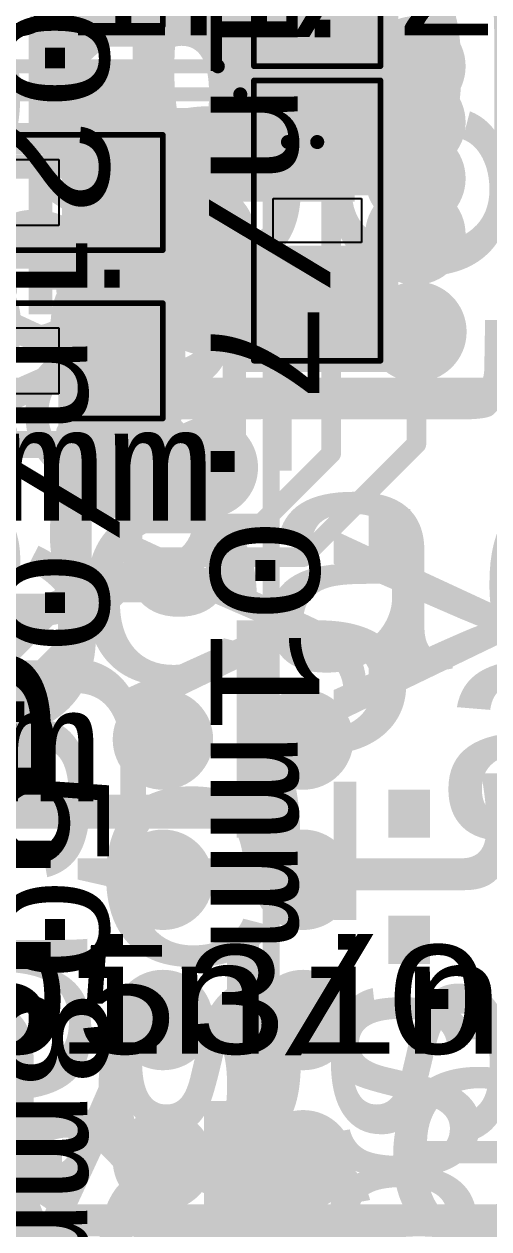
# Model space of a CAD drawing. Header units: inches. Extents: x -2.12 to 4.45, y -3.15 to 1.57.
# Drawn here: x 2.9033 to 3.069, y -0.9201 to -0.4906 of the extents above; entities that cross this region are included whole.
import ezdxf

# ---------------------------------------------------------------- set-up
doc = ezdxf.new("R2010")
doc.units = ezdxf.units.IN
doc.header["$MEASUREMENT"] = 0
for name, color, linetype in [('Bottom', 5, 'Continuous'), ('Bottom Solder', 6, 'Continuous'), ('Document', 56, 'Continuous'), ('Measures', 56, 'Continuous'), ('tDocu', 76, 'Continuous'), ('Top', 1, 'Continuous'), ('Top Glue Points', 56, 'Continuous'), ('Top Overlay', 2, 'Continuous'), ('Top Paste', 8, 'Continuous'), ('Top Solder', 216, 'Continuous'), ('Top Value', 56, 'Continuous'), ('tPlace', 56, 'Continuous'), ('Via Holes', 16, 'Continuous')]:
    doc.layers.add(name, color=color, linetype=linetype)
doc.styles.add('Arial', font='', dxfattribs={"height": 0.2})
doc.styles.add('Courier New', font='', dxfattribs={"height": 0.2})
doc.styles.get('Arial').set_extended_font_data('Arial')
doc.styles.get('Courier New').set_extended_font_data('Courier New')

# ---------------------------------------------------------------- blocks, each defined once
blk = doc.blocks.new('SOD323_NEX_L_3')
at = {"layer": 'Measures', "style": 'Courier New'}
for s, p in [('Alt 1 Padstyle: OX60Y90D30P', (-0.583, -0.408)), ('Alt 2 Padstyle: OX90Y60D30P', (-0.583, -0.483))]:
    blk.add_text(s, height=0.0775, dxfattribs=at).set_placement(p)
blk = doc.blocks.new('SOD323_NEX_L_9')
at = {"layer": 'Measures', "style": 'Courier New'}
for s, p in [('0.106in/2.692mm', (-0.159, 0.178)), ('0.018in/0.457mm', (-0.199, 0.078)), ('0.016in/0.406mm', (0.173, -0.012)), ('0.053in/1.346mm', (0.256, -0.012))]:
    blk.add_text(s, height=0.03875, dxfattribs=at).set_placement(p)
blk = doc.blocks.new('SOD323_NEX_L_10')
at = {"layer": 'Measures', "style": 'Courier New'}
for s, p in [('Default Padstyle: RX41p5Y16D0T', (-0.644, -0.333)), ('Alt 1 Padstyle: OX60Y90D30P', (-0.583, -0.408)), ('Alt 2 Padstyle: OX90Y60D30P', (-0.583, -0.483))]:
    blk.add_text(s, height=0.0775, dxfattribs=at).set_placement(p)
blk = doc.blocks.new('R0603_108')
at = {"layer": 'Top'}
for points in [[(-0.043, 0.0197), (-0.013, 0.0197), (-0.013, -0.0197), (-0.043, -0.0197)], [(0.013, 0.0197), (0.043, 0.0197), (0.043, -0.0197), (0.013, -0.0197)]]:
    blk.add_hatch(color=1, dxfattribs=at).paths.add_polyline_path(points)
at = {"layer": 'Top Paste'}
for points in [[(-0.043, 0.0197), (-0.013, 0.0197), (-0.013, -0.0197), (-0.043, -0.0197)], [(0.013, 0.0197), (0.043, 0.0197), (0.043, -0.0197), (0.013, -0.0197)]]:
    blk.add_hatch(color=8, dxfattribs=at).paths.add_polyline_path(points)
at = {"layer": 'Top Solder'}
for points in [[(-0.047, 0.0237), (-0.009, 0.0237), (-0.009, -0.0237), (-0.047, -0.0237)], [(0.009, 0.0237), (0.047, 0.0237), (0.047, -0.0237), (0.009, -0.0237)]]:
    blk.add_hatch(color=216, dxfattribs=at).paths.add_polyline_path(points)
at = {"layer": 'Top', "const_width": 0.002}
for points in [[(-0.04996, 0.02256), (-0.04996, -0.02256)], [(-0.04996, 0.02256), (0.04996, 0.02256)], [(0.04996, 0.02256), (0.04996, -0.02256)], [(-0.04996, -0.02256), (0.04996, -0.02256)]]:
    blk.add_lwpolyline(points, dxfattribs=at)
at = {"layer": 'Top', "const_width": 0.001}
for points in [[(-0.05046, 0.02256, 1), (-0.04946, 0.02256, 1)], [(-0.05046, 0.02256, 1), (-0.04946, 0.02256, 1)], [(0.04946, 0.02256, 1), (0.05046, 0.02256, 1)], [(0.04946, 0.02256, 1), (0.05046, 0.02256, 1)], [(-0.05046, -0.02256, 1), (-0.04946, -0.02256, 1)], [(-0.05046, -0.02256, 1), (-0.04946, -0.02256, 1)], [(0.04946, -0.02256, 1), (0.05046, -0.02256, 1)], [(0.04946, -0.02256, 1), (0.05046, -0.02256, 1)]]:
    blk.add_lwpolyline(points, format="xyb", close=True, dxfattribs=at)
at = {"layer": 'Top Glue Points'}
for p, q in [((-0.00787, -0.01575), (-0.00787, 0.01575)), ((-0.00787, 0.01575), (0.00787, 0.01575)), ((0.00787, 0.01575), (0.00787, -0.01575)), ((0.00787, -0.01575), (-0.00787, -0.01575))]:
    blk.add_line(p, q, dxfattribs=at)
at = {"layer": 'tPlace', "const_width": 0.00787}
for points in [[(-0.05, 0.025), (-0.05, -0.025)], [(-0.05, 0.025), (-0.02, 0.025)], [(0.02, 0.025), (0.05, 0.025)], [(0.05, 0.025), (0.05, -0.025)], [(-0.05, -0.025), (-0.02, -0.025)], [(0.02, -0.025), (0.05, -0.025)]]:
    blk.add_lwpolyline(points, dxfattribs=at)
at = {"layer": 'tPlace', "const_width": 0.00394}
for points in [[(-0.05197, 0.025, 1), (-0.04803, 0.025, 1)], [(-0.05197, 0.025, 1), (-0.04803, 0.025, 1)], [(-0.02197, 0.025, 1), (-0.01803, 0.025, 1)], [(0.01803, 0.025, 1), (0.02197, 0.025, 1)], [(0.04803, 0.025, 1), (0.05197, 0.025, 1)], [(0.04803, 0.025, 1), (0.05197, 0.025, 1)], [(-0.05197, -0.025, 1), (-0.04803, -0.025, 1)], [(-0.05197, -0.025, 1), (-0.04803, -0.025, 1)], [(-0.02197, -0.025, 1), (-0.01803, -0.025, 1)], [(0.01803, -0.025, 1), (0.02197, -0.025, 1)], [(0.04803, -0.025, 1), (0.05197, -0.025, 1)], [(0.04803, -0.025, 1), (0.05197, -0.025, 1)]]:
    blk.add_lwpolyline(points, format="xyb", close=True, dxfattribs=at)
blk = doc.blocks.new('R0603_109')
at = {"layer": 'Top'}
for points in [[(-0.043, 0.0197), (-0.013, 0.0197), (-0.013, -0.0197), (-0.043, -0.0197)], [(0.013, 0.0197), (0.043, 0.0197), (0.043, -0.0197), (0.013, -0.0197)]]:
    blk.add_hatch(color=1, dxfattribs=at).paths.add_polyline_path(points)
at = {"layer": 'Top Paste'}
for points in [[(-0.043, 0.0197), (-0.013, 0.0197), (-0.013, -0.0197), (-0.043, -0.0197)], [(0.013, 0.0197), (0.043, 0.0197), (0.043, -0.0197), (0.013, -0.0197)]]:
    blk.add_hatch(color=8, dxfattribs=at).paths.add_polyline_path(points)
at = {"layer": 'Top Solder'}
for points in [[(-0.047, 0.0237), (-0.009, 0.0237), (-0.009, -0.0237), (-0.047, -0.0237)], [(0.009, 0.0237), (0.047, 0.0237), (0.047, -0.0237), (0.009, -0.0237)]]:
    blk.add_hatch(color=216, dxfattribs=at).paths.add_polyline_path(points)
at = {"layer": 'Top', "const_width": 0.002}
for points in [[(-0.04996, -0.02256), (-0.04996, 0.02256)], [(0.04996, 0.02256), (-0.04996, 0.02256)], [(0.04996, -0.02256), (0.04996, 0.02256)], [(0.04996, -0.02256), (-0.04996, -0.02256)]]:
    blk.add_lwpolyline(points, dxfattribs=at)
at = {"layer": 'Top', "const_width": 0.001}
for points in [[(-0.05046, 0.02256, 1), (-0.04946, 0.02256, 1)], [(-0.05046, 0.02256, 1), (-0.04946, 0.02256, 1)], [(0.04946, 0.02256, 1), (0.05046, 0.02256, 1)], [(0.04946, 0.02256, 1), (0.05046, 0.02256, 1)], [(-0.05046, -0.02256, 1), (-0.04946, -0.02256, 1)], [(-0.05046, -0.02256, 1), (-0.04946, -0.02256, 1)], [(0.04946, -0.02256, 1), (0.05046, -0.02256, 1)], [(0.04946, -0.02256, 1), (0.05046, -0.02256, 1)]]:
    blk.add_lwpolyline(points, format="xyb", close=True, dxfattribs=at)
at = {"layer": 'Top Glue Points'}
for p, q in [((-0.00787, -0.01575), (-0.00787, 0.01575)), ((-0.00787, 0.01575), (0.00787, 0.01575)), ((0.00787, 0.01575), (0.00787, -0.01575)), ((0.00787, -0.01575), (-0.00787, -0.01575))]:
    blk.add_line(p, q, dxfattribs=at)
at = {"layer": 'tPlace', "const_width": 0.00787}
for points in [[(-0.05, -0.025), (-0.05, 0.025)], [(-0.02, 0.025), (-0.05, 0.025)], [(0.05, 0.025), (0.02, 0.025)], [(0.05, -0.025), (0.05, 0.025)], [(-0.02, -0.025), (-0.05, -0.025)], [(0.05, -0.025), (0.02, -0.025)]]:
    blk.add_lwpolyline(points, dxfattribs=at)
at = {"layer": 'tPlace', "const_width": 0.00394}
for points in [[(-0.05197, 0.025, 1), (-0.04803, 0.025, 1)], [(-0.05197, 0.025, 1), (-0.04803, 0.025, 1)], [(-0.02197, 0.025, 1), (-0.01803, 0.025, 1)], [(0.01803, 0.025, 1), (0.02197, 0.025, 1)], [(0.04803, 0.025, 1), (0.05197, 0.025, 1)], [(0.04803, 0.025, 1), (0.05197, 0.025, 1)], [(-0.05197, -0.025, 1), (-0.04803, -0.025, 1)], [(-0.05197, -0.025, 1), (-0.04803, -0.025, 1)], [(-0.02197, -0.025, 1), (-0.01803, -0.025, 1)], [(0.01803, -0.025, 1), (0.02197, -0.025, 1)], [(0.04803, -0.025, 1), (0.05197, -0.025, 1)], [(0.04803, -0.025, 1), (0.05197, -0.025, 1)]]:
    blk.add_lwpolyline(points, format="xyb", close=True, dxfattribs=at)
blk = doc.blocks.new('SMD3225_3_2X2_5X0_7_MTC_L_110')
at = {"layer": 'Measures', "style": 'Courier New'}
for s, p in [('Inner Pad Padstyle: RX47Y-4D0T', (-0.666, -0.315)), ('Outer Pad Padstyle: RX47Y59D0T', (-0.659, -0.415)), ('Alternate 1 Padstyle: OX60Y90D30P', (-0.712, -0.515))]:
    blk.add_text(s, height=0.0775, dxfattribs=at).set_placement(p)
blk = doc.blocks.new('RP2040TR7_RPI_L_111')
at = {"layer": 'Measures', "const_width": 0.006}
for points in [[(0.138, 0.317), (0.138, 0.332)], [(0.128, 0.312), (0.128, 0.322)], [(0.138, 0.317), (0.128, 0.322)], [(0.138, 0.317), (-0.138, 0.317)], [(0.128, 0.312), (0.138, 0.317)], [(0.138, 0.242), (0.138, 0.317)]]:
    blk.add_lwpolyline(points, dxfattribs=at)
at = {"layer": 'Measures', "const_width": 0.003}
for points in [[(0.1365, 0.332, 1), (0.1395, 0.332, 1)], [(0.1265, 0.322, 1), (0.1295, 0.322, 1)], [(0.1265, 0.322, 1), (0.1295, 0.322, 1)], [(0.1365, 0.317, 1), (0.1395, 0.317, 1)], [(0.1365, 0.317, 1), (0.1395, 0.317, 1)], [(0.1365, 0.317, 1), (0.1395, 0.317, 1)], [(0.1365, 0.317, 1), (0.1395, 0.317, 1)], [(0.1365, 0.317, 1), (0.1395, 0.317, 1)], [(0.1265, 0.312, 1), (0.1295, 0.312, 1)], [(0.1265, 0.312, 1), (0.1295, 0.312, 1)]]:
    blk.add_lwpolyline(points, format="xyb", close=True, dxfattribs=at)
at = {"layer": 'Measures', "style": 'Courier New'}
for s, p in [('0.276in/7.01mm', (-0.148, 0.337)), ('0.02in/0.508mm', (-0.02, 0.262))]:
    blk.add_text(s, height=0.03875, dxfattribs=at).set_placement(p)
blk = doc.blocks.new('W25Q16JVUXIQ_WIN_L_112')
at = {"layer": 'Measures', "style": 'Courier New'}
for s, height, p in [('0.118in/2.997mm', 0.03875, (-0.159, -0.184)), ('Default Padstyle: RX28Y10D0T', 0.0775, (-0.599, -0.41)), ('Heat Tab Padstyle: RX8Y63D0T', 0.0775, (-0.613, -0.47)), ('Alt 1 Padstyle: OX60Y90D30P', 0.0775, (-0.583, -0.59)), ('Alt 2 Padstyle: OX90Y60D30P', 0.0775, (-0.583, -0.65))]:
    blk.add_text(s, height=height, dxfattribs=at).set_placement(p)
blk = doc.blocks.new('C0603_120')
at = {"layer": 'Top'}
for points in [[(-0.043, 0.0197), (-0.013, 0.0197), (-0.013, -0.0197), (-0.043, -0.0197)], [(0.013, 0.0197), (0.043, 0.0197), (0.043, -0.0197), (0.013, -0.0197)]]:
    blk.add_hatch(color=1, dxfattribs=at).paths.add_polyline_path(points)
at = {"layer": 'Top Paste'}
for points in [[(-0.043, 0.0197), (-0.013, 0.0197), (-0.013, -0.0197), (-0.043, -0.0197)], [(0.013, 0.0197), (0.043, 0.0197), (0.043, -0.0197), (0.013, -0.0197)]]:
    blk.add_hatch(color=8, dxfattribs=at).paths.add_polyline_path(points)
at = {"layer": 'Top Solder'}
for points in [[(-0.047, 0.0237), (-0.009, 0.0237), (-0.009, -0.0237), (-0.047, -0.0237)], [(0.009, 0.0237), (0.047, 0.0237), (0.047, -0.0237), (0.009, -0.0237)]]:
    blk.add_hatch(color=216, dxfattribs=at).paths.add_polyline_path(points)
at = {"layer": 'Top', "const_width": 0.002}
for points in [[(-0.04496, -0.02056), (-0.04496, 0.02056)], [(-0.04496, 0.02056), (0.04496, 0.02056)], [(0.04496, -0.02056), (0.04496, 0.02056)], [(-0.04496, -0.02056), (0.04496, -0.02056)]]:
    blk.add_lwpolyline(points, dxfattribs=at)
at = {"layer": 'Top', "const_width": 0.001}
for points in [[(-0.04546, 0.02056, 1), (-0.04446, 0.02056, 1)], [(-0.04546, 0.02056, 1), (-0.04446, 0.02056, 1)], [(0.04446, 0.02056, 1), (0.04546, 0.02056, 1)], [(0.04446, 0.02056, 1), (0.04546, 0.02056, 1)], [(-0.04546, -0.02056, 1), (-0.04446, -0.02056, 1)], [(-0.04546, -0.02056, 1), (-0.04446, -0.02056, 1)], [(0.04446, -0.02056, 1), (0.04546, -0.02056, 1)], [(0.04446, -0.02056, 1), (0.04546, -0.02056, 1)]]:
    blk.add_lwpolyline(points, format="xyb", close=True, dxfattribs=at)
at = {"layer": 'Top Glue Points'}
for p, q in [((-0.00787, -0.01181), (-0.00787, 0.01181)), ((-0.00787, 0.01181), (0.00787, 0.01181)), ((0.00787, 0.01181), (0.00787, -0.01181)), ((0.00787, -0.01181), (-0.00787, -0.01181))]:
    blk.add_line(p, q, dxfattribs=at)
at = {"layer": 'tPlace', "const_width": 0.006}
for points in [[(-0.05, 0.015, -0.414214), (-0.04, 0.025)], [(0.04, 0.025, -0.414214), (0.05, 0.015)], [(0.05, -0.01, -0.414214), (0.035, -0.025)], [(-0.04, -0.025, -0.414214), (-0.05, -0.015)]]:
    blk.add_lwpolyline(points, format="xyb", dxfattribs=at)
for points in [[(-0.04, 0.025), (-0.01, 0.025)], [(0.01, 0.025), (0.04, 0.025)], [(-0.05, -0.015), (-0.05, 0.015)], [(0.05, -0.01), (0.05, 0.015)], [(-0.04, -0.025), (-0.01, -0.025)], [(0.01, -0.025), (0.035, -0.025)]]:
    blk.add_lwpolyline(points, dxfattribs=at)
at = {"layer": 'tPlace', "const_width": 0.003}
for points in [[(-0.0415, 0.025, 1), (-0.0385, 0.025, 1)], [(-0.0415, 0.025, 1), (-0.0385, 0.025, 1)], [(-0.0115, 0.025, 1), (-0.0085, 0.025, 1)], [(0.0085, 0.025, 1), (0.0115, 0.025, 1)], [(0.0385, 0.025, 1), (0.0415, 0.025, 1)], [(0.0385, 0.025, 1), (0.0415, 0.025, 1)], [(-0.0515, 0.015, 1), (-0.0485, 0.015, 1)], [(-0.0515, 0.015, 1), (-0.0485, 0.015, 1)], [(0.0485, 0.015, 1), (0.0515, 0.015, 1)], [(0.0485, 0.015, 1), (0.0515, 0.015, 1)], [(0.0485, -0.01, 1), (0.0515, -0.01, 1)], [(0.0485, -0.01, 1), (0.0515, -0.01, 1)], [(-0.0515, -0.015, 1), (-0.0485, -0.015, 1)], [(-0.0515, -0.015, 1), (-0.0485, -0.015, 1)], [(-0.0415, -0.025, 1), (-0.0385, -0.025, 1)], [(-0.0415, -0.025, 1), (-0.0385, -0.025, 1)], [(-0.0115, -0.025, 1), (-0.0085, -0.025, 1)], [(0.0085, -0.025, 1), (0.0115, -0.025, 1)], [(0.0335, -0.025, 1), (0.0365, -0.025, 1)], [(0.0335, -0.025, 1), (0.0365, -0.025, 1)]]:
    blk.add_lwpolyline(points, format="xyb", close=True, dxfattribs=at)
blk = doc.blocks.new('C0603_126')
at = {"layer": 'Top'}
for points in [[(-0.043, 0.0197), (-0.013, 0.0197), (-0.013, -0.0197), (-0.043, -0.0197)], [(0.013, 0.0197), (0.043, 0.0197), (0.043, -0.0197), (0.013, -0.0197)]]:
    blk.add_hatch(color=1, dxfattribs=at).paths.add_polyline_path(points)
at = {"layer": 'Top Paste'}
for points in [[(-0.043, 0.0197), (-0.013, 0.0197), (-0.013, -0.0197), (-0.043, -0.0197)], [(0.013, 0.0197), (0.043, 0.0197), (0.043, -0.0197), (0.013, -0.0197)]]:
    blk.add_hatch(color=8, dxfattribs=at).paths.add_polyline_path(points)
at = {"layer": 'Top Solder'}
for points in [[(-0.047, 0.0237), (-0.009, 0.0237), (-0.009, -0.0237), (-0.047, -0.0237)], [(0.009, 0.0237), (0.047, 0.0237), (0.047, -0.0237), (0.009, -0.0237)]]:
    blk.add_hatch(color=216, dxfattribs=at).paths.add_polyline_path(points)
at = {"layer": 'Top', "const_width": 0.002}
for points in [[(-0.04496, 0.02056), (-0.04496, -0.02056)], [(0.04496, 0.02056), (-0.04496, 0.02056)], [(0.04496, 0.02056), (0.04496, -0.02056)], [(0.04496, -0.02056), (-0.04496, -0.02056)]]:
    blk.add_lwpolyline(points, dxfattribs=at)
at = {"layer": 'Top', "const_width": 0.001}
for points in [[(-0.04546, 0.02056, 1), (-0.04446, 0.02056, 1)], [(-0.04546, 0.02056, 1), (-0.04446, 0.02056, 1)], [(0.04446, 0.02056, 1), (0.04546, 0.02056, 1)], [(0.04446, 0.02056, 1), (0.04546, 0.02056, 1)], [(-0.04546, -0.02056, 1), (-0.04446, -0.02056, 1)], [(-0.04546, -0.02056, 1), (-0.04446, -0.02056, 1)], [(0.04446, -0.02056, 1), (0.04546, -0.02056, 1)], [(0.04446, -0.02056, 1), (0.04546, -0.02056, 1)]]:
    blk.add_lwpolyline(points, format="xyb", close=True, dxfattribs=at)
at = {"layer": 'Top Glue Points'}
for p, q in [((-0.00787, -0.01181), (-0.00787, 0.01181)), ((-0.00787, 0.01181), (0.00787, 0.01181)), ((0.00787, 0.01181), (0.00787, -0.01181)), ((0.00787, -0.01181), (-0.00787, -0.01181))]:
    blk.add_line(p, q, dxfattribs=at)
at = {"layer": 'tPlace', "const_width": 0.006}
for points in [[(-0.05, 0.015, -0.414214), (-0.04, 0.025)], [(0.04, 0.025, -0.414214), (0.05, 0.015)], [(0.05, -0.01, -0.414214), (0.035, -0.025)], [(-0.04, -0.025, -0.414214), (-0.05, -0.015)]]:
    blk.add_lwpolyline(points, format="xyb", dxfattribs=at)
for points in [[(-0.01, 0.025), (-0.04, 0.025)], [(0.04, 0.025), (0.01, 0.025)], [(-0.05, 0.015), (-0.05, -0.015)], [(0.05, 0.015), (0.05, -0.01)], [(-0.01, -0.025), (-0.04, -0.025)], [(0.035, -0.025), (0.01, -0.025)]]:
    blk.add_lwpolyline(points, dxfattribs=at)
at = {"layer": 'tPlace', "const_width": 0.003}
for points in [[(-0.0415, 0.025, 1), (-0.0385, 0.025, 1)], [(-0.0415, 0.025, 1), (-0.0385, 0.025, 1)], [(-0.0115, 0.025, 1), (-0.0085, 0.025, 1)], [(0.0085, 0.025, 1), (0.0115, 0.025, 1)], [(0.0385, 0.025, 1), (0.0415, 0.025, 1)], [(0.0385, 0.025, 1), (0.0415, 0.025, 1)], [(-0.0515, 0.015, 1), (-0.0485, 0.015, 1)], [(-0.0515, 0.015, 1), (-0.0485, 0.015, 1)], [(0.0485, 0.015, 1), (0.0515, 0.015, 1)], [(0.0485, 0.015, 1), (0.0515, 0.015, 1)], [(0.0485, -0.01, 1), (0.0515, -0.01, 1)], [(0.0485, -0.01, 1), (0.0515, -0.01, 1)], [(-0.0515, -0.015, 1), (-0.0485, -0.015, 1)], [(-0.0515, -0.015, 1), (-0.0485, -0.015, 1)], [(-0.0415, -0.025, 1), (-0.0385, -0.025, 1)], [(-0.0415, -0.025, 1), (-0.0385, -0.025, 1)], [(-0.0115, -0.025, 1), (-0.0085, -0.025, 1)], [(0.0085, -0.025, 1), (0.0115, -0.025, 1)], [(0.0335, -0.025, 1), (0.0365, -0.025, 1)], [(0.0335, -0.025, 1), (0.0365, -0.025, 1)]]:
    blk.add_lwpolyline(points, format="xyb", close=True, dxfattribs=at)
blk = doc.blocks.new('C0603_127')
at = {"layer": 'Top'}
for points in [[(-0.043, 0.0197), (-0.013, 0.0197), (-0.013, -0.0197), (-0.043, -0.0197)], [(0.013, 0.0197), (0.043, 0.0197), (0.043, -0.0197), (0.013, -0.0197)]]:
    blk.add_hatch(color=1, dxfattribs=at).paths.add_polyline_path(points)
at = {"layer": 'Top Paste'}
for points in [[(-0.043, 0.0197), (-0.013, 0.0197), (-0.013, -0.0197), (-0.043, -0.0197)], [(0.013, 0.0197), (0.043, 0.0197), (0.043, -0.0197), (0.013, -0.0197)]]:
    blk.add_hatch(color=8, dxfattribs=at).paths.add_polyline_path(points)
at = {"layer": 'Top Solder'}
for points in [[(-0.047, 0.0237), (-0.009, 0.0237), (-0.009, -0.0237), (-0.047, -0.0237)], [(0.009, 0.0237), (0.047, 0.0237), (0.047, -0.0237), (0.009, -0.0237)]]:
    blk.add_hatch(color=216, dxfattribs=at).paths.add_polyline_path(points)
at = {"layer": 'Top', "const_width": 0.002}
for points in [[(-0.04496, 0.02056), (-0.04496, -0.02056)], [(0.04496, 0.02056), (-0.04496, 0.02056)], [(0.04496, 0.02056), (0.04496, -0.02056)], [(0.04496, -0.02056), (-0.04496, -0.02056)]]:
    blk.add_lwpolyline(points, dxfattribs=at)
at = {"layer": 'Top', "const_width": 0.001}
for points in [[(-0.04546, 0.02056, 1), (-0.04446, 0.02056, 1)], [(-0.04546, 0.02056, 1), (-0.04446, 0.02056, 1)], [(0.04446, 0.02056, 1), (0.04546, 0.02056, 1)], [(0.04446, 0.02056, 1), (0.04546, 0.02056, 1)], [(-0.04546, -0.02056, 1), (-0.04446, -0.02056, 1)], [(-0.04546, -0.02056, 1), (-0.04446, -0.02056, 1)], [(0.04446, -0.02056, 1), (0.04546, -0.02056, 1)], [(0.04446, -0.02056, 1), (0.04546, -0.02056, 1)]]:
    blk.add_lwpolyline(points, format="xyb", close=True, dxfattribs=at)
at = {"layer": 'Top Glue Points'}
for p, q in [((-0.00787, -0.01181), (-0.00787, 0.01181)), ((-0.00787, 0.01181), (0.00787, 0.01181)), ((0.00787, 0.01181), (0.00787, -0.01181)), ((0.00787, -0.01181), (-0.00787, -0.01181))]:
    blk.add_line(p, q, dxfattribs=at)
at = {"layer": 'tPlace', "const_width": 0.006}
for points in [[(-0.05, 0.015, -0.414214), (-0.04, 0.025)], [(0.04, 0.025, -0.414214), (0.05, 0.015)], [(0.05, -0.01, -0.414214), (0.035, -0.025)], [(-0.04, -0.025, -0.414214), (-0.05, -0.015)]]:
    blk.add_lwpolyline(points, format="xyb", dxfattribs=at)
for points in [[(-0.01, 0.025), (-0.04, 0.025)], [(0.04, 0.025), (0.01, 0.025)], [(-0.05, 0.015), (-0.05, -0.015)], [(0.05, 0.015), (0.05, -0.01)], [(-0.01, -0.025), (-0.04, -0.025)], [(0.035, -0.025), (0.01, -0.025)]]:
    blk.add_lwpolyline(points, dxfattribs=at)
at = {"layer": 'tPlace', "const_width": 0.003}
for points in [[(-0.0415, 0.025, 1), (-0.0385, 0.025, 1)], [(-0.0415, 0.025, 1), (-0.0385, 0.025, 1)], [(-0.0115, 0.025, 1), (-0.0085, 0.025, 1)], [(0.0085, 0.025, 1), (0.0115, 0.025, 1)], [(0.0385, 0.025, 1), (0.0415, 0.025, 1)], [(0.0385, 0.025, 1), (0.0415, 0.025, 1)], [(-0.0515, 0.015, 1), (-0.0485, 0.015, 1)], [(-0.0515, 0.015, 1), (-0.0485, 0.015, 1)], [(0.0485, 0.015, 1), (0.0515, 0.015, 1)], [(0.0485, 0.015, 1), (0.0515, 0.015, 1)], [(0.0485, -0.01, 1), (0.0515, -0.01, 1)], [(0.0485, -0.01, 1), (0.0515, -0.01, 1)], [(-0.0515, -0.015, 1), (-0.0485, -0.015, 1)], [(-0.0515, -0.015, 1), (-0.0485, -0.015, 1)], [(-0.0415, -0.025, 1), (-0.0385, -0.025, 1)], [(-0.0415, -0.025, 1), (-0.0385, -0.025, 1)], [(-0.0115, -0.025, 1), (-0.0085, -0.025, 1)], [(0.0085, -0.025, 1), (0.0115, -0.025, 1)], [(0.0335, -0.025, 1), (0.0365, -0.025, 1)], [(0.0335, -0.025, 1), (0.0365, -0.025, 1)]]:
    blk.add_lwpolyline(points, format="xyb", close=True, dxfattribs=at)

msp = doc.modelspace()

# ---------------------------------------------------------------- hatches: boundary and pattern name
at = {"layer": 'Bottom'}
h = msp.add_hatch(color=5, dxfattribs=at)
edge = h.paths.add_edge_path()
edge.add_arc((3.0428, -0.50561), 0.013905, 0, 360)
h = msp.add_hatch(color=5, dxfattribs=at)
edge = h.paths.add_edge_path()
edge.add_arc((3.0428, -0.52561), 0.013905, 0, 360)
h = msp.add_hatch(color=5, dxfattribs=at)
edge = h.paths.add_edge_path()
edge.add_arc((2.9678, -0.54061), 0.013905, 0, 360)
h = msp.add_hatch(color=5, dxfattribs=at)
edge = h.paths.add_edge_path()
edge.add_arc((3.0428, -0.54561), 0.013905, 0, 360)
h = msp.add_hatch(color=5, dxfattribs=at)
edge = h.paths.add_edge_path()
edge.add_arc((2.9678, -0.56561), 0.013905, 0, 360)
h = msp.add_hatch(color=5, dxfattribs=at)
edge = h.paths.add_edge_path()
edge.add_arc((3.0428, -0.56561), 0.013905, 0, 360)
h = msp.add_hatch(color=5, dxfattribs=at)
edge = h.paths.add_edge_path()
edge.add_arc((2.9678, -0.59061), 0.013905, 0, 360)
h = msp.add_hatch(color=5, dxfattribs=at)
edge = h.paths.add_edge_path()
edge.add_arc((3.04316, -0.60025), 0.013905, 0, 360)
h = msp.add_hatch(color=5, dxfattribs=at)
edge = h.paths.add_edge_path()
edge.add_arc((2.9498, -0.64861), 0.013905, 0, 360)
h = msp.add_hatch(color=5, dxfattribs=at)
edge = h.paths.add_edge_path()
edge.add_arc((2.9688, -0.64861), 0.013905, 0, 360)
h = msp.add_hatch(color=5, dxfattribs=at)
edge = h.paths.add_edge_path()
edge.add_arc((2.9298, -0.64961), 0.013905, 0, 360)
h = msp.add_hatch(color=5, dxfattribs=at)
edge = h.paths.add_edge_path()
edge.add_arc((2.9528, -0.74561), 0.013905, 0, 360)
h = msp.add_hatch(color=5, dxfattribs=at)
edge = h.paths.add_edge_path()
edge.add_arc((3.0028, -0.74561), 0.013905, 0, 360)
h = msp.add_hatch(color=5, dxfattribs=at)
edge = h.paths.add_edge_path()
edge.add_arc((2.9528, -0.79561), 0.013905, 0, 360)
h = msp.add_hatch(color=5, dxfattribs=at)
edge = h.paths.add_edge_path()
edge.add_arc((3.0028, -0.79561), 0.013905, 0, 360)
h = msp.add_hatch(color=5, dxfattribs=at)
edge = h.paths.add_edge_path()
edge.add_arc((2.9528, -0.84561), 0.013905, 0, 360)
h = msp.add_hatch(color=5, dxfattribs=at)
edge = h.paths.add_edge_path()
edge.add_arc((3.0028, -0.84561), 0.013905, 0, 360)
h = msp.add_hatch(color=5, dxfattribs=at)
edge = h.paths.add_edge_path()
edge.add_arc((2.9528, -0.89561), 0.013905, 0, 360)
h = msp.add_hatch(color=5, dxfattribs=at)
edge = h.paths.add_edge_path()
edge.add_arc((3.0028, -0.89561), 0.013905, 0, 360)
at = {"layer": 'Bottom Solder'}
h = msp.add_hatch(color=6, dxfattribs=at)
edge = h.paths.add_edge_path()
edge.add_arc((2.9678, -0.47561), 0.017905, 0, 360)
h = msp.add_hatch(color=6, dxfattribs=at)
edge = h.paths.add_edge_path()
edge.add_arc((3.0428, -0.50561), 0.017905, 0, 360)
h = msp.add_hatch(color=6, dxfattribs=at)
edge = h.paths.add_edge_path()
edge.add_arc((3.0428, -0.52561), 0.017905, 0, 360)
h = msp.add_hatch(color=6, dxfattribs=at)
edge = h.paths.add_edge_path()
edge.add_arc((2.9678, -0.54061), 0.017905, 0, 360)
h = msp.add_hatch(color=6, dxfattribs=at)
edge = h.paths.add_edge_path()
edge.add_arc((3.0428, -0.54561), 0.017905, 0, 360)
h = msp.add_hatch(color=6, dxfattribs=at)
edge = h.paths.add_edge_path()
edge.add_arc((2.9678, -0.56561), 0.017905, 0, 360)
h = msp.add_hatch(color=6, dxfattribs=at)
edge = h.paths.add_edge_path()
edge.add_arc((3.0428, -0.56561), 0.017905, 0, 360)
h = msp.add_hatch(color=6, dxfattribs=at)
edge = h.paths.add_edge_path()
edge.add_arc((2.9678, -0.59061), 0.017905, 0, 360)
h = msp.add_hatch(color=6, dxfattribs=at)
edge = h.paths.add_edge_path()
edge.add_arc((3.04316, -0.60025), 0.017905, 0, 360)
h = msp.add_hatch(color=6, dxfattribs=at)
edge = h.paths.add_edge_path()
edge.add_arc((2.9498, -0.64861), 0.017905, 0, 360)
h = msp.add_hatch(color=6, dxfattribs=at)
edge = h.paths.add_edge_path()
edge.add_arc((2.9688, -0.64861), 0.017905, 0, 360)
h = msp.add_hatch(color=6, dxfattribs=at)
edge = h.paths.add_edge_path()
edge.add_arc((2.9298, -0.64961), 0.017905, 0, 360)
h = msp.add_hatch(color=6, dxfattribs=at)
edge = h.paths.add_edge_path()
edge.add_arc((2.9528, -0.74561), 0.017905, 0, 360)
h = msp.add_hatch(color=6, dxfattribs=at)
edge = h.paths.add_edge_path()
edge.add_arc((3.0028, -0.74561), 0.017905, 0, 360)
h = msp.add_hatch(color=6, dxfattribs=at)
edge = h.paths.add_edge_path()
edge.add_arc((2.9528, -0.79561), 0.017905, 0, 360)
h = msp.add_hatch(color=6, dxfattribs=at)
edge = h.paths.add_edge_path()
edge.add_arc((3.0028, -0.79561), 0.017905, 0, 360)
h = msp.add_hatch(color=6, dxfattribs=at)
edge = h.paths.add_edge_path()
edge.add_arc((2.9528, -0.84561), 0.017905, 0, 360)
h = msp.add_hatch(color=6, dxfattribs=at)
edge = h.paths.add_edge_path()
edge.add_arc((3.0028, -0.84561), 0.017905, 0, 360)
h = msp.add_hatch(color=6, dxfattribs=at)
edge = h.paths.add_edge_path()
edge.add_arc((2.9528, -0.89561), 0.017905, 0, 360)
h = msp.add_hatch(color=6, dxfattribs=at)
edge = h.paths.add_edge_path()
edge.add_arc((3.0028, -0.89561), 0.017905, 0, 360)
at = {"layer": 'Top'}
h = msp.add_hatch(color=1, dxfattribs=at)
edge = h.paths.add_edge_path()
edge.add_arc((3.0428, -0.50561), 0.013905, 0, 360)
h = msp.add_hatch(color=1, dxfattribs=at)
edge = h.paths.add_edge_path()
edge.add_arc((3.0428, -0.52561), 0.013905, 0, 360)
h = msp.add_hatch(color=1, dxfattribs=at)
edge = h.paths.add_edge_path()
edge.add_arc((2.9678, -0.54061), 0.013905, 0, 360)
h = msp.add_hatch(color=1, dxfattribs=at)
edge = h.paths.add_edge_path()
edge.add_arc((3.0428, -0.54561), 0.013905, 0, 360)
h = msp.add_hatch(color=1, dxfattribs=at)
edge = h.paths.add_edge_path()
edge.add_arc((2.9678, -0.56561), 0.013905, 0, 360)
h = msp.add_hatch(color=1, dxfattribs=at)
edge = h.paths.add_edge_path()
edge.add_arc((3.0428, -0.56561), 0.013905, 0, 360)
h = msp.add_hatch(color=1, dxfattribs=at)
edge = h.paths.add_edge_path()
edge.add_arc((2.9678, -0.59061), 0.013905, 0, 360)
h = msp.add_hatch(color=1, dxfattribs=at)
edge = h.paths.add_edge_path()
edge.add_arc((3.04316, -0.60025), 0.013905, 0, 360)
h = msp.add_hatch(color=1, dxfattribs=at)
edge = h.paths.add_edge_path()
edge.add_arc((2.9498, -0.64861), 0.013905, 0, 360)
h = msp.add_hatch(color=1, dxfattribs=at)
edge = h.paths.add_edge_path()
edge.add_arc((2.9688, -0.64861), 0.013905, 0, 360)
h = msp.add_hatch(color=1, dxfattribs=at)
edge = h.paths.add_edge_path()
edge.add_arc((2.9298, -0.64961), 0.013905, 0, 360)
h = msp.add_hatch(color=1, dxfattribs=at)
edge = h.paths.add_edge_path()
edge.add_arc((2.9528, -0.74561), 0.013905, 0, 360)
h = msp.add_hatch(color=1, dxfattribs=at)
edge = h.paths.add_edge_path()
edge.add_arc((3.0028, -0.74561), 0.013905, 0, 360)
h = msp.add_hatch(color=1, dxfattribs=at)
edge = h.paths.add_edge_path()
edge.add_arc((2.9528, -0.79561), 0.013905, 0, 360)
h = msp.add_hatch(color=1, dxfattribs=at)
edge = h.paths.add_edge_path()
edge.add_arc((3.0028, -0.79561), 0.013905, 0, 360)
h = msp.add_hatch(color=1, dxfattribs=at)
edge = h.paths.add_edge_path()
edge.add_arc((2.9528, -0.84561), 0.013905, 0, 360)
h = msp.add_hatch(color=1, dxfattribs=at)
edge = h.paths.add_edge_path()
edge.add_arc((3.0028, -0.84561), 0.013905, 0, 360)
h = msp.add_hatch(color=1, dxfattribs=at)
edge = h.paths.add_edge_path()
edge.add_arc((2.9528, -0.89561), 0.013905, 0, 360)
h = msp.add_hatch(color=1, dxfattribs=at)
edge = h.paths.add_edge_path()
edge.add_arc((3.0028, -0.89561), 0.013905, 0, 360)
at = {"layer": 'Top Solder'}
h = msp.add_hatch(color=216, dxfattribs=at)
edge = h.paths.add_edge_path()
edge.add_arc((2.9678, -0.47561), 0.017905, 0, 360)
h = msp.add_hatch(color=216, dxfattribs=at)
edge = h.paths.add_edge_path()
edge.add_arc((3.0428, -0.50561), 0.017905, 0, 360)
h = msp.add_hatch(color=216, dxfattribs=at)
edge = h.paths.add_edge_path()
edge.add_arc((3.0428, -0.52561), 0.017905, 0, 360)
h = msp.add_hatch(color=216, dxfattribs=at)
edge = h.paths.add_edge_path()
edge.add_arc((2.9678, -0.54061), 0.017905, 0, 360)
h = msp.add_hatch(color=216, dxfattribs=at)
edge = h.paths.add_edge_path()
edge.add_arc((3.0428, -0.54561), 0.017905, 0, 360)
h = msp.add_hatch(color=216, dxfattribs=at)
edge = h.paths.add_edge_path()
edge.add_arc((2.9678, -0.56561), 0.017905, 0, 360)
h = msp.add_hatch(color=216, dxfattribs=at)
edge = h.paths.add_edge_path()
edge.add_arc((3.0428, -0.56561), 0.017905, 0, 360)
h = msp.add_hatch(color=216, dxfattribs=at)
edge = h.paths.add_edge_path()
edge.add_arc((2.9678, -0.59061), 0.017905, 0, 360)
h = msp.add_hatch(color=216, dxfattribs=at)
edge = h.paths.add_edge_path()
edge.add_arc((3.04316, -0.60025), 0.017905, 0, 360)
h = msp.add_hatch(color=216, dxfattribs=at)
edge = h.paths.add_edge_path()
edge.add_arc((2.9498, -0.64861), 0.017905, 0, 360)
h = msp.add_hatch(color=216, dxfattribs=at)
edge = h.paths.add_edge_path()
edge.add_arc((2.9688, -0.64861), 0.017905, 0, 360)
h = msp.add_hatch(color=216, dxfattribs=at)
edge = h.paths.add_edge_path()
edge.add_arc((2.9298, -0.64961), 0.017905, 0, 360)
h = msp.add_hatch(color=216, dxfattribs=at)
edge = h.paths.add_edge_path()
edge.add_arc((2.9528, -0.74561), 0.017905, 0, 360)
h = msp.add_hatch(color=216, dxfattribs=at)
edge = h.paths.add_edge_path()
edge.add_arc((3.0028, -0.74561), 0.017905, 0, 360)
h = msp.add_hatch(color=216, dxfattribs=at)
edge = h.paths.add_edge_path()
edge.add_arc((2.9528, -0.79561), 0.017905, 0, 360)
h = msp.add_hatch(color=216, dxfattribs=at)
edge = h.paths.add_edge_path()
edge.add_arc((3.0028, -0.79561), 0.017905, 0, 360)
h = msp.add_hatch(color=216, dxfattribs=at)
edge = h.paths.add_edge_path()
edge.add_arc((2.9528, -0.84561), 0.017905, 0, 360)
h = msp.add_hatch(color=216, dxfattribs=at)
edge = h.paths.add_edge_path()
edge.add_arc((3.0028, -0.84561), 0.017905, 0, 360)
h = msp.add_hatch(color=216, dxfattribs=at)
edge = h.paths.add_edge_path()
edge.add_arc((2.9528, -0.89561), 0.017905, 0, 360)
h = msp.add_hatch(color=216, dxfattribs=at)
edge = h.paths.add_edge_path()
edge.add_arc((3.0028, -0.89561), 0.017905, 0, 360)
at = {"layer": 'Via Holes'}
h = msp.add_hatch(color=7, dxfattribs=at)
edge = h.paths.add_edge_path()
edge.add_arc((3.0428, -0.50561), 0.005905, 0, 360)
h = msp.add_hatch(color=7, dxfattribs=at)
edge = h.paths.add_edge_path()
edge.add_arc((3.0428, -0.52561), 0.005905, 0, 360)
h = msp.add_hatch(color=7, dxfattribs=at)
edge = h.paths.add_edge_path()
edge.add_arc((2.9678, -0.54061), 0.005905, 0, 360)
h = msp.add_hatch(color=7, dxfattribs=at)
edge = h.paths.add_edge_path()
edge.add_arc((3.0428, -0.54561), 0.005905, 0, 360)
h = msp.add_hatch(color=7, dxfattribs=at)
edge = h.paths.add_edge_path()
edge.add_arc((2.9678, -0.56561), 0.005905, 0, 360)
h = msp.add_hatch(color=7, dxfattribs=at)
edge = h.paths.add_edge_path()
edge.add_arc((3.0428, -0.56561), 0.005905, 0, 360)
h = msp.add_hatch(color=7, dxfattribs=at)
edge = h.paths.add_edge_path()
edge.add_arc((2.9678, -0.59061), 0.005905, 0, 360)
h = msp.add_hatch(color=7, dxfattribs=at)
edge = h.paths.add_edge_path()
edge.add_arc((3.04316, -0.60025), 0.005905, 0, 360)
h = msp.add_hatch(color=7, dxfattribs=at)
edge = h.paths.add_edge_path()
edge.add_arc((2.9298, -0.64961), 0.005905, 0, 360)
h = msp.add_hatch(color=7, dxfattribs=at)
edge = h.paths.add_edge_path()
edge.add_arc((2.9498, -0.64861), 0.005905, 0, 360)
h = msp.add_hatch(color=7, dxfattribs=at)
edge = h.paths.add_edge_path()
edge.add_arc((2.9688, -0.64861), 0.005905, 0, 360)
h = msp.add_hatch(color=7, dxfattribs=at)
edge = h.paths.add_edge_path()
edge.add_arc((2.9528, -0.74561), 0.005905, 0, 360)
h = msp.add_hatch(color=7, dxfattribs=at)
edge = h.paths.add_edge_path()
edge.add_arc((3.0028, -0.74561), 0.005905, 0, 360)
h = msp.add_hatch(color=7, dxfattribs=at)
edge = h.paths.add_edge_path()
edge.add_arc((2.9528, -0.79561), 0.005905, 0, 360)
h = msp.add_hatch(color=7, dxfattribs=at)
edge = h.paths.add_edge_path()
edge.add_arc((3.0028, -0.79561), 0.005905, 0, 360)
h = msp.add_hatch(color=7, dxfattribs=at)
edge = h.paths.add_edge_path()
edge.add_arc((2.9528, -0.84561), 0.005905, 0, 360)
h = msp.add_hatch(color=7, dxfattribs=at)
edge = h.paths.add_edge_path()
edge.add_arc((3.0028, -0.84561), 0.005905, 0, 360)
h = msp.add_hatch(color=7, dxfattribs=at)
edge = h.paths.add_edge_path()
edge.add_arc((2.9528, -0.89561), 0.005905, 0, 360)
h = msp.add_hatch(color=7, dxfattribs=at)
edge = h.paths.add_edge_path()
edge.add_arc((3.0028, -0.89561), 0.005905, 0, 360)

# ---------------------------------------------------------------- linework, layer by layer
at = {"layer": 'Bottom', "const_width": 0.007}
for points in [[(3.0128, -0.49561), (3.05866, -0.44975)], [(3.0128, -0.64361), (3.0128, -0.49561)], [(3.04316, -0.64025), (3.04316, -0.60025)], [(3.0028, -0.68061), (3.04316, -0.64025)], [(2.9878, -0.66861), (3.0128, -0.64361)], [(2.8378, -0.77561), (2.9448, -0.66861)], [(2.9448, -0.66861), (2.9878, -0.66861)], [(2.84277, -0.78761), (2.94977, -0.68061)], [(2.94977, -0.68061), (3.0028, -0.68061)]]:
    msp.add_lwpolyline(points, dxfattribs=at)
at = {"layer": 'Bottom', "const_width": 0.0035}
for points in [[(3.01105, -0.49561, 1), (3.01455, -0.49561, 1)], [(3.01105, -0.49561, 1), (3.01455, -0.49561, 1)], [(3.04141, -0.60025, 1), (3.04491, -0.60025, 1)], [(3.04141, -0.64025, 1), (3.04491, -0.64025, 1)], [(3.04141, -0.64025, 1), (3.04491, -0.64025, 1)], [(3.01105, -0.64361, 1), (3.01455, -0.64361, 1)], [(3.01105, -0.64361, 1), (3.01455, -0.64361, 1)], [(2.94305, -0.66861, 1), (2.94655, -0.66861, 1)], [(2.94305, -0.66861, 1), (2.94655, -0.66861, 1)], [(2.98605, -0.66861, 1), (2.98955, -0.66861, 1)], [(2.98605, -0.66861, 1), (2.98955, -0.66861, 1)], [(2.94802, -0.68061, 1), (2.95152, -0.68061, 1)], [(2.94802, -0.68061, 1), (2.95152, -0.68061, 1)], [(3.00105, -0.68061, 1), (3.00455, -0.68061, 1)], [(3.00105, -0.68061, 1), (3.00455, -0.68061, 1)]]:
    msp.add_lwpolyline(points, format="xyb", close=True, dxfattribs=at)
at = {"layer": 'Document', "const_width": 0.006}
msp.add_lwpolyline([(2.99138, -1.29876), (2.99138, 0.11856)], dxfattribs=at)
at = {"layer": 'tDocu', "const_width": 0.006}
msp.add_lwpolyline([(-0.8472, -0.61963), (3.08981, -0.61963)], dxfattribs=at)
at = {"layer": 'Top'}
for points, const_width in [([(2.97237, -0.50561), (2.99437, -0.48361)], 0.005), ([(2.85194, -0.50561), (2.97237, -0.50561)], 0.005), ([(2.8478, -0.51561), (2.98037, -0.51561)], 0.005), ([(2.98037, -0.51561), (2.99737, -0.53261)], 0.005), ([(2.99737, -0.53261), (3.0078, -0.53261)], 0.005), ([(2.9358, -0.61061), (2.9358, -0.55061)], 0.007), ([(3.0078, -0.58861), (3.03152, -0.58861)], 0.013), ([(3.03152, -0.58861), (3.04316, -0.60025)], 0.013)]:
    msp.add_lwpolyline(points, dxfattribs=dict(at, const_width=const_width))
for points, const_width in [([(2.97112, -0.50561, 1), (2.97362, -0.50561, 1)], 0.0025), ([(2.97112, -0.50561, 1), (2.97362, -0.50561, 1)], 0.0025), ([(2.97912, -0.51561, 1), (2.98162, -0.51561, 1)], 0.0025), ([(2.97912, -0.51561, 1), (2.98162, -0.51561, 1)], 0.0025), ([(2.99612, -0.53261, 1), (2.99862, -0.53261, 1)], 0.0025), ([(2.99612, -0.53261, 1), (2.99862, -0.53261, 1)], 0.0025), ([(3.00655, -0.53261, 1), (3.00905, -0.53261, 1)], 0.0025), ([(2.93405, -0.55061, 1), (2.93755, -0.55061, 1)], 0.0035), ([(3.00455, -0.58861, 1), (3.01105, -0.58861, 1)], 0.0065), ([(3.02827, -0.58861, 1), (3.03477, -0.58861, 1)], 0.0065), ([(3.02827, -0.58861, 1), (3.03477, -0.58861, 1)], 0.0065), ([(3.03991, -0.60025, 1), (3.04641, -0.60025, 1)], 0.0065), ([(2.93405, -0.61061, 1), (2.93755, -0.61061, 1)], 0.0035)]:
    msp.add_lwpolyline(points, format="xyb", close=True, dxfattribs=dict(at, const_width=const_width))

# ---------------------------------------------------------------- block references
for name, p, rotation in [('SOD323_NEX_L_3', (2.4928, -0.67061), 90), ('SOD323_NEX_L_10', (2.5928, -1.01561), 90), ('RP2040TR7_RPI_L_111', (2.6328, -0.42561), 270), ('R0603_108', (3.0078, -0.45561), 90), ('R0603_109', (3.0078, -0.56061), 270), ('C0603_127', (2.9078, -0.55061), 180), ('C0603_126', (2.9078, -0.61061), 180)]:
    msp.add_blockref(name, p, dxfattribs=dict(rotation=rotation))
for name, p in [('W25Q16JVUXIQ_WIN_L_112', (2.8828, -0.31061)), ('SMD3225_3_2X2_5X0_7_MTC_L_110', (2.2628, -0.41061)), ('C0603_120', (2.9078, -0.47061)), ('SOD323_NEX_L_9', (2.5478, -0.84561))]:
    msp.add_blockref(name, p)

# ---------------------------------------------------------------- texts
at = {"layer": 'Top Overlay', "style": 'Arial'}
msp.add_text('C13', height=0.0775, rotation=90, dxfattribs=at).set_placement((2.9278, -0.75061))
at = {"layer": 'Top Value', "style": 'Arial'}
for s, p in [('2u2F', (2.780012, -0.525279)), ('100nF', (2.8828, -0.54561)), ('2u2F', (2.780012, -0.585279)), ('1N4148WS', (2.4798, -0.97061))]:
    msp.add_text(s, height=0.0775, dxfattribs=at).set_placement(p)
msp.add_text('27R', height=0.0775, rotation=90, dxfattribs=at).set_placement((2.982469, -0.659821))
at = {"layer": 'tPlace', "style": 'Courier New'}
msp.add_text('HB', height=0.062, rotation=90, dxfattribs=at).set_placement((2.9128, -0.83561))

doc.saveas('drawing.dxf')
